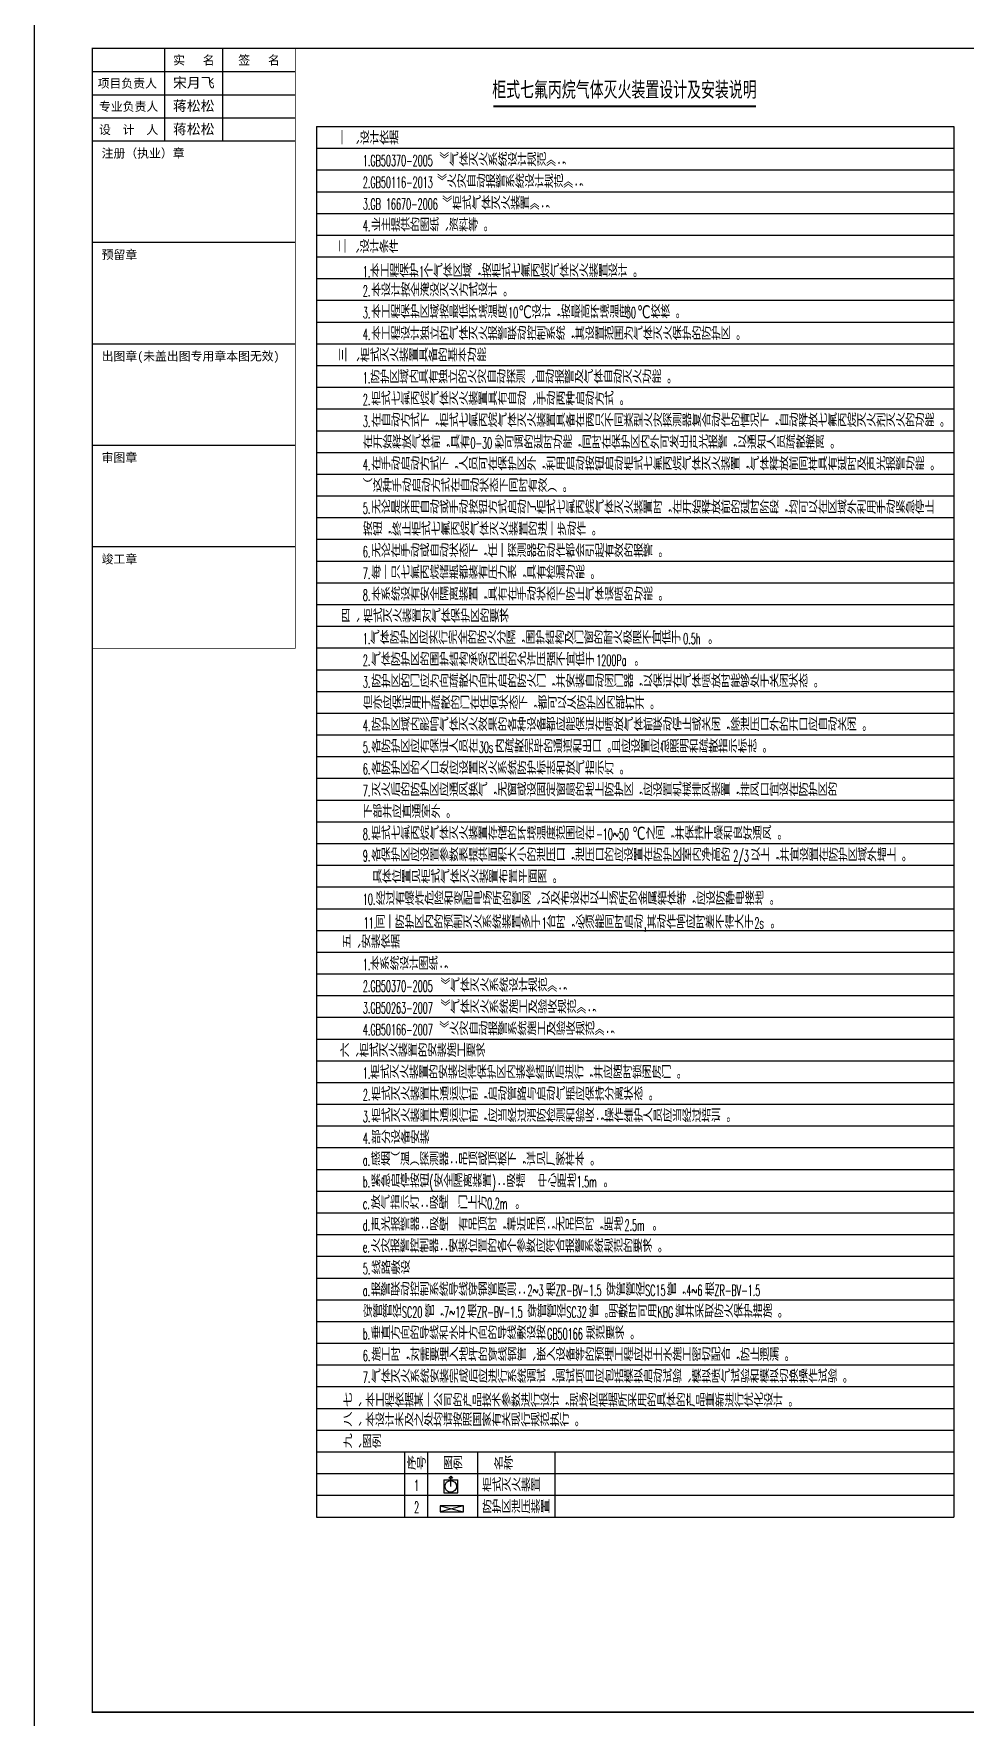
# Model space of a CAD drawing. Extents: x -452079 to 117456, y 3902 to 836955.
# Drawn here: x -328224 to -296089, y 76486 to 134571 of the extents above; entities that cross this region are included whole.
import ezdxf
from ezdxf.enums import TextEntityAlignment as Align

# ---------------------------------------------------------------- set-up
doc = ezdxf.new("R2010")
doc.units = 0
doc.header["$LTSCALE"] = 1000
doc.header["$MEASUREMENT"] = 0
for name, color, linetype in [('0-cxFrame', 155, 'Continuous'), ('qianming', 155, 'Continuous'), ('TWT_ZF文字', 3, 'Continuous'), ('说明', 31, 'Continuous')]:
    doc.layers.add(name, color=color, linetype=linetype)
doc.layers.add('0-cxText', color=131, linetype='Continuous', lineweight=25)
doc.styles.add('_TCH_DIM', font='SIMPLEX', dxfattribs={"width": 0.75, "bigfont": '@1HZTXT'})
doc.styles.add('cx_biaoti', font='')
doc.styles.add('cx_tuming', font='')
doc.styles.add('cx_tuqian1', font='')
doc.styles.add('romans1', font='romans1.shx', dxfattribs={"width": 0.8, "bigfont": 'hztxt.shx'})
doc.styles.add('图框宋体', font='', dxfattribs={"width": 0.75})
doc.styles.add('黑体', font='', dxfattribs={"height": 12})
doc.styles.get('cx_biaoti').set_extended_font_data('SimSun')
doc.styles.get('cx_tuming').set_extended_font_data('SimHei')
doc.styles.get('cx_tuqian1').set_extended_font_data('SimSun')
doc.styles.get('图框宋体').set_extended_font_data('SimSun')
doc.styles.get('黑体').set_extended_font_data('SimHei')

# ---------------------------------------------------------------- blocks, each defined once
blk = doc.blocks.new('zjcx_lan_xinxi(Dragon)')
for p, q in [((7000, -3200), (0, -3200)), ((7000, -6700), (0, -6700)), ((7000, -10200), (0, -10200)), ((7000, -13700), (0, -13700)), ((7000, -17200), (0, -17200))]:
    blk.add_line(p, q)
at = {"const_width": 25}
blk.add_lwpolyline([(0, -20700), (7000, -20700), (7000, 0), (0, 0)], close=True, dxfattribs=at)
for points in [[(2500, -3200), (2500, 0)], [(4500, -3200), (4500, 0)], [(0, -800), (7000, -800)], [(0, -1600), (7000, -1600)], [(0, -2400), (7000, -2400)]]:
    blk.add_lwpolyline(points)
for points in [[(7000, -3200), (7000, 0)], [(0, -3200), (7000, -3200)], [(0, -20700), (7000, -20700), (7000, -3200)], [(0, -20700), (7000, -20700)]]:
    blk.add_lwpolyline(points, dxfattribs=at)
at = {"style": '图框宋体'}
for s, p in [('实   名', (3500, -400)), ('签   名', (5750, -400)), ('项目负责人', (1204, -1200)), ('专业负责人', (1250, -2000)), ('设  计  人', (1250, -2800))]:
    blk.add_text(s, height=300, dxfattribs=at).set_placement(p, align=Align.MIDDLE)
for s, p in [('注册（执业）章', (318, -3771)), ('预留章', (318, -7271)), ('出图章(未盖出图专用章本图无效)', (318, -10771)), ('审图章', (318, -14271)), ('竣工章', (318, -17771))]:
    blk.add_text(s, height=300, dxfattribs=at).set_placement(p)
blk = doc.blocks.new('T-信息(Dragon)')
at = {"layer": '0-cxFrame'}
blk.add_blockref('zjcx_lan_xinxi(Dragon)', (0, 0), dxfattribs=at)
at = {"layer": 'qianming', "color": 3, "style": 'cx_biaoti'}
for s, p in [('宋月飞', (3497, -1185)), ('蒋松松', (3497, -1985)), ('蒋松松', (3497, -2785))]:
    blk.add_text(s, height=350, dxfattribs=at).set_placement(p, align=Align.MIDDLE_CENTER)
blk = doc.blocks.new('TK22.A1 L(Dragon)')
at = {"layer": '0-cxFrame', "color": 7, "const_width": 0.5}
blk.add_lwpolyline([(0, 0), (-841, 0), (-841, 594), (0, 594)], close=True, dxfattribs=at)
at = {"layer": '0-cxFrame', "const_width": 0.5}
blk.add_lwpolyline([(-80, 10), (-821, 10), (-821, 584), (-80, 584)], close=True, dxfattribs=at)
at = {"layer": '0-cxFrame', "xscale": 0.01, "yscale": 0.01, "zscale": 0.01}
blk.add_blockref('T-信息(Dragon)', (-821, 584), dxfattribs=at)
at = {"style": '黑体', "flags": 4}
blk.add_attdef('图幅', text='', height=3.3, dxfattribs=at).set_placement((-40, 3), align=Align.RIGHT)
at = {"layer": '0-cxText', "flags": 4}
for tag, height, style, p in [('建设单位', 3.5, 'cx_tuming', (-45, 240)), ('项目名称', 3.5, 'cx_tuming', (-45, 210)), ('子项名称', 3.5, 'cx_tuming', (-45, 180)), ('工程编号', 3.3, 'cx_tuqian1', (-35, 165)), ('图名1', 3.5, 'cx_tuming', (-45, 87)), ('图名2', 3.5, 'cx_tuming', (-45, 79)), ('图名3', 3.5, 'cx_tuming', (-45, 71)), ('出图日期', 3.3, 'cx_tuqian1', (-39, 60)), ('专业', 3.3, 'cx_tuqian1', (-55, 52)), ('图号', 3.3, 'cx_tuqian1', (-55, 44)), ('版次', 3.3, 'cx_tuqian1', (-20, 44))]:
    blk.add_attdef(tag, text='', height=height, dxfattribs=dict(at, style=style)).set_placement(p, align=Align.MIDDLE)

msp = doc.modelspace()

# ---------------------------------------------------------------- linework, layer by layer
at = {"layer": 'TWT_ZF文字', "color": 37, "linetype": 'ByBlock'}
for p, q in [((-318466.06, 131367.86), (-318466.06, 83396.7)), ((-318466.06, 131367.86), (-296484.54, 131367.86)), ((-296484.54, 131367.86), (-296484.54, 83396.7)), ((-318466.06, 130618.31), (-296484.54, 130618.31)), ((-318466.06, 129868.76), (-296484.54, 129868.76)), ((-318466.06, 129119.21), (-296484.54, 129119.21)), ((-318466.06, 128369.66), (-296484.54, 128369.66)), ((-318466.06, 127620.11), (-296484.54, 127620.11)), ((-318466.06, 126870.56), (-296484.54, 126870.56)), ((-318466.06, 126121.01), (-296484.54, 126121.01)), ((-318466.06, 125371.46), (-296484.54, 125371.46)), ((-318466.06, 124621.91), (-296484.54, 124621.91)), ((-318466.06, 123872.36), (-296484.54, 123872.36)), ((-318466.06, 123122.81), (-296484.54, 123122.81)), ((-318466.06, 122373.27), (-296484.54, 122373.27)), ((-318466.06, 121623.72), (-296484.54, 121623.72)), ((-318466.06, 120874.17), (-296484.54, 120874.17)), ((-318466.06, 120124.62), (-296484.54, 120124.62)), ((-318466.06, 119375.07), (-296484.54, 119375.07)), ((-318466.06, 118625.52), (-296484.54, 118625.52)), ((-318466.06, 117875.97), (-296484.54, 117875.97)), ((-318466.06, 117126.42), (-296484.54, 117126.42)), ((-318466.06, 116376.87), (-296484.54, 116376.87)), ((-318466.06, 115627.32), (-296484.54, 115627.32)), ((-318466.06, 114877.77), (-296484.54, 114877.77)), ((-318466.06, 114128.22), (-296484.54, 114128.22)), ((-318466.06, 113378.67), (-296484.54, 113378.67)), ((-318466.06, 112629.12), (-296484.54, 112629.12)), ((-318466.06, 111879.57), (-296484.54, 111879.57)), ((-318466.06, 111130.02), (-296484.54, 111130.02)), ((-318466.06, 110380.48), (-296484.54, 110380.48)), ((-318466.06, 109630.93), (-296484.54, 109630.93)), ((-318466.06, 108881.38), (-296484.54, 108881.38)), ((-318466.06, 108131.83), (-296484.54, 108131.83)), ((-318466.06, 107382.28), (-296484.54, 107382.28)), ((-318466.06, 106632.73), (-296484.54, 106632.73)), ((-318466.06, 105883.18), (-296484.54, 105883.18)), ((-318466.06, 105133.63), (-296484.54, 105133.63)), ((-318466.06, 104384.08), (-296484.54, 104384.08)), ((-318466.06, 103634.53), (-296484.54, 103634.53)), ((-318466.06, 102884.98), (-296484.54, 102884.98)), ((-318466.06, 102135.43), (-296484.54, 102135.43)), ((-318466.06, 101385.88), (-296484.54, 101385.88)), ((-318466.06, 100636.33), (-296484.54, 100636.33)), ((-318466.06, 99886.78), (-296484.54, 99886.78)), ((-318466.06, 99137.23), (-296484.54, 99137.23)), ((-318466.06, 98387.69), (-296484.54, 98387.69)), ((-318466.06, 97638.14), (-296484.54, 97638.14)), ((-318466.06, 96888.59), (-296484.54, 96888.59)), ((-318466.06, 96139.04), (-296484.54, 96139.04)), ((-318466.06, 95389.49), (-296484.54, 95389.49)), ((-318466.06, 94639.94), (-296484.54, 94639.94)), ((-318466.06, 93890.39), (-296484.54, 93890.39)), ((-318466.06, 93140.84), (-296484.54, 93140.84)), ((-318466.06, 92391.29), (-296484.54, 92391.29)), ((-318466.06, 91641.74), (-296484.54, 91641.74)), ((-318466.06, 90892.19), (-296484.54, 90892.19)), ((-318466.06, 90142.64), (-296484.54, 90142.64)), ((-318466.06, 89393.09), (-296484.54, 89393.09)), ((-318466.06, 88643.54), (-296484.54, 88643.54)), ((-318466.06, 87893.99), (-296484.54, 87893.99)), ((-318466.06, 87144.44), (-296484.54, 87144.44)), ((-318466.06, 86394.89), (-296484.54, 86394.89)), ((-318466.06, 85645.35), (-296484.54, 85645.35)), ((-318466.06, 84895.8), (-297599.11, 84895.8)), ((-318466.06, 84895.8), (-296484.54, 84895.8)), ((-318466.06, 84146.25), (-296484.54, 84146.25)), ((-318466.06, 83396.7), (-296484.54, 83396.7))]:
    msp.add_line(p, q, dxfattribs=at)
at = {"layer": 'TWT_ZF文字', "color": 2}
for p, q in [((-315428.75, 85645.35), (-310246.76, 85645.35)), ((-315428.75, 85645.35), (-315428.75, 83396.7)), ((-314642.28, 85645.35), (-314642.28, 83396.7)), ((-312918.45, 85645.35), (-312918.45, 83396.7)), ((-310246.76, 85645.35), (-310246.76, 83396.7)), ((-315428.75, 84895.8), (-310246.76, 84895.8)), ((-314073.23, 84678.34), (-313598.23, 84678.52)), ((-314073.23, 84678.34), (-314073.23, 84228.52)), ((-314073.05, 84228.34), (-313598.05, 84228.52)), ((-313839.02, 84804.02), (-313903.03, 84737.3)), ((-313774.82, 84737.48), (-313903.03, 84737.3)), ((-313839.02, 84804.02), (-313774.82, 84737.48)), ((-313838.88, 84453.43), (-313838.92, 84737.39)), ((-313598.05, 84228.52), (-313598.23, 84678.52)), ((-315428.75, 84146.25), (-310246.76, 84146.25)), ((-314199.94, 83777.76), (-314199.94, 83577.76)), ((-313399.94, 83777.76), (-314199.94, 83777.76)), ((-314199.94, 83777.76), (-313399.94, 83577.76)), ((-313399.94, 83777.76), (-314199.94, 83577.76)), ((-313399.94, 83577.76), (-313399.94, 83777.76)), ((-315428.75, 83396.7), (-310246.76, 83396.7)), ((-314199.94, 83577.76), (-313399.94, 83577.76))]:
    msp.add_line(p, q, dxfattribs=at)
msp.add_circle((-313838.88, 84453.72), 200, dxfattribs=at)
at = {"layer": '说明', "color": 7, "const_width": 70}
msp.add_lwpolyline([(-312369.93, 132061.25), (-303309.2, 132061.25)], dxfattribs=at)

# ---------------------------------------------------------------- block references
at = {"layer": '0-cxFrame', "xscale": 100, "yscale": 100, "zscale": 100}
msp.add_blockref('TK22.A1 L(Dragon)', (-244098.56, 75664.62), dxfattribs=at)

# ---------------------------------------------------------------- texts
at = {"layer": 'TWT_ZF文字', "color": 2, "style": '_TCH_DIM'}
for s, height, width, p in [('一', 446.46, 0.75, (-317749.97, 130750.1)), ('、设计依据', 446.457, 0.75, (-317309.61, 130750.1)), ('1.GB50370-2005', 382.5, 0.529412, (-316870.48, 130000.55)), ('《气体灭火系统设计规范》；', 446.4567, 0.75, (-314228.34, 130000.55)), ('2.GB50116-2013', 382.5, 0.529412, (-316870.48, 129251)), ('《火灾自动报警系统设计规范》；', 446.4567, 0.75, (-314305.48, 129251)), ('《柜式气体灭火装置》；', 446.4567, 0.75, (-314125.48, 128501.45)), ('3.GB', 382.5, 0.529412, (-316870.48, 128501.45)), ('16670-2006', 382.5, 0.529412, (-316073.34, 128501.45)), ('4.', 382.5, 0.529412, (-316870.48, 127751.9)), ('业主提供的图纸、资料等。', 446.4567, 0.75, (-316581.2, 127751.9)), ('二', 446.46, 0.75, (-317756.09, 127002.35)), ('、设计条件', 446.457, 0.75, (-317315.74, 127002.35)), ('本工程保护', 446.457, 0.75, (-316619.77, 126169.24)), ('个气体区域，按柜式七氟丙烷气体灭火装置设计。', 446.4567, 0.75, (-314777.98, 126169.24)), ('1.', 382.5, 0.529412, (-316870.48, 126169.24)), ('1', 382.5, 0.529412, (-314932.27, 126169.24)), ('2.', 382.5, 0.529412, (-316870.48, 125503.25)), ('本设计按全淹没灭火方式设计。', 446.4567, 0.75, (-316581.2, 125503.25)), ('3.', 382.5, 0.529412, (-316870.48, 124753.7)), ('本工程保护区域按最低环境温度', 446.4567, 0.75, (-316581.2, 124753.7)), ('10', 382.5, 0.529412, (-311856.2, 124753.7)), ('℃设计，按最高环境温度', 446.4567, 0.75, (-311509.05, 124753.7)), ('30', 382.5, 0.529412, (-307796.55, 124753.7)), ('℃校核。', 446.457, 0.75, (-307410.84, 124753.7)), ('4.', 382.5, 0.529412, (-316870.48, 124004.15)), ('本工程设计独立的气体灭火报警联动控制系统，其设置范围为气体灭火保护的防护区。', 446.4567, 0.75, (-316581.2, 124004.15)), ('三', 446.46, 0.75, (-317739.89, 123254.6)), ('、柜式灭火装置具备的基本功能', 446.4567, 0.75, (-317299.53, 123254.6)), ('1.', 382.5, 0.529412, (-316870.48, 122505.06)), ('防护区域内具有独立的火灾自动探测、自动报警及气体自动灭火功能。', 446.4567, 0.75, (-316619.77, 122505.06)), ('2.', 382.5, 0.529412, (-316870.48, 121755.51)), ('柜式七氟丙烷气体灭火装置具有自动、手动两种启动方式。', 446.4567, 0.75, (-316581.2, 121755.51)), ('在自动方式下，柜式七氟丙烷气体灭火装置具备在两只不同类型火灾探测器复合动作的情况下，自动释放七氟丙烷灭火剂灭火的功能。', 446.4567, 0.75, (-316581.2, 121005.96)), ('3.', 382.5, 0.529412, (-316870.48, 121005.96)), ('在开始释放气体前，具有', 446.4567, 0.75, (-316870.48, 120256.41)), ('0-30', 382.5, 0.529412, (-313157.98, 120256.41)), ('秒可调的延时功能，同时在保护区内外可发出声光报警，以通知人员疏散撤离。', 446.4567, 0.75, (-312328.7, 120256.41)), ('4.', 382.5, 0.529412, (-316870.48, 119506.86)), ('在手动启动方式下，人员可在保护区外，利用启动按钮启动柜式七氟丙烷气体灭火装置，气体释放前同样具有延时及声光报警功能。', 446.4567, 0.75, (-316581.2, 119506.86)), ('（这种手动启动方式在自动状态下同时有效）。', 446.4567, 0.75, (-316870.48, 118757.31)), ('无论是采用自动或手动按钮方式启动了柜式七氟丙烷气体灭火装置时，在开始释放前的延时阶段，均可以在区域外利用手动紧急停止', 446.4567, 0.75, (-316581.2, 118007.76)), ('5.', 382.5, 0.529412, (-316870.48, 118007.76)), ('按钮，终止柜式七氟丙烷气体灭火装置的进一步动作。', 446.4567, 0.75, (-316870.48, 117258.21)), ('6.', 382.5, 0.529412, (-316870.48, 116508.66)), ('无论在手动或自动状态下，任一探测器的动作都会引起有效的报警。', 446.4567, 0.75, (-316581.2, 116508.66)), ('每一只七氟丙烷储瓶都装有压力表，具有检漏功能。', 446.4567, 0.75, (-316581.2, 115759.11)), ('7.', 382.5, 0.529412, (-316870.48, 115759.11)), ('8.', 382.5, 0.529412, (-316870.48, 115009.56)), ('本系统设有安全隔离装置，具有在手动状态下防止气体误喷的功能。', 446.4567, 0.75, (-316581.2, 115009.56)), ('四、', 446.457, 0.75, (-317634.97, 114260.01)), ('柜式灭火装置对气体保护区的要求', 446.4567, 0.75, (-316857.11, 114260.01)), ('1.', 382.5, 0.529412, (-316870.48, 113510.46)), ('气体防护区应实行完全的防火分隔，围护结构及门窗的耐火极限不宜低于', 446.4567, 0.75, (-316619.77, 113510.46)), ('0.5h', 382.5, 0.529412, (-305819.77, 113510.46)), ('。', 446.46, 0.75, (-305154.41, 113510.46)), ('2.', 382.5, 0.529412, (-316870.48, 112760.91)), ('气体防护区的围护结构承受内压的允许压强不宜低于', 446.4567, 0.75, (-316581.2, 112760.91)), ('1200Pa', 382.5, 0.529412, (-308818.7, 112760.91)), ('。', 446.46, 0.75, (-307700.13, 112760.91)), ('3.', 382.5, 0.529412, (-316870.48, 112011.36)), ('防护区的门应为向疏散方向开启的防火门，并安装自动闭门器，以保证在气体喷放时能够处于关闭状态。', 446.4567, 0.75, (-316581.2, 112011.36)), ('但亦应保证用于疏散的门在任何状态下，都可以从防护区内部打开。', 446.4567, 0.75, (-316870.48, 111261.81)), ('防护区域内影响气体灭火效果的各种设备都应能保证在喷放气体前联动停止或关闭，除泄压口外的开口应自动关闭。', 446.4567, 0.75, (-316581.2, 110512.27)), ('4.', 382.5, 0.529412, (-316870.48, 110512.27)), ('5.', 382.5, 0.529412, (-316870.48, 109762.72)), ('各防护区应有保证人员在', 446.4567, 0.75, (-316581.2, 109762.72)), ('30s', 382.5, 0.529412, (-312868.7, 109762.72)), ('内疏散完毕的通道和出口。且应设置应急照明和疏散指示标志。', 446.4567, 0.75, (-312319.05, 109762.72)), ('6.', 382.5, 0.529412, (-316870.48, 109013.17)), ('各防护区的入口处应设置灭火系统防护标志和放气指示灯。', 446.4567, 0.75, (-316581.2, 109013.17)), ('7.', 382.5, 0.529412, (-316870.48, 108263.62)), ('灭火后的防护区应通风换气，无窗或设固定窗扇的地上防护区，应设置机械排风装置，排风口宜设在防护区的', 446.4567, 0.75, (-316581.2, 108263.62)), ('下部并应直通室外。', 446.457, 0.75, (-316870.48, 107514.07)), ('8.', 382.5, 0.529412, (-316870.48, 106764.52)), ('柜式七氟丙烷气体灭火装置存储的环境温度范围应在', 446.4567, 0.75, (-316581.2, 106764.52)), ('-10~50', 382.5, 0.529412, (-308818.7, 106764.52)), ('℃之间，并保持干燥和良好通风。', 446.4567, 0.75, (-307584.41, 106764.52)), ('9.', 382.5, 0.529412, (-316870.48, 106014.97)), ('各保护区应设置参数表提供面积大小的泄压口，泄压口的应设置在防护区室内净高的', 446.4567, 0.75, (-316581.2, 106014.97)), ('2/3', 382.5, 0.529412, (-304093.7, 106014.97)), ('以上，并宜设置在防护区域外墙上。', 446.4567, 0.75, (-303495.84, 106014.97)), ('具体位置见柜式气体灭火装置布置平面图。', 446.4567, 0.75, (-316546.73, 105265.42)), ('10.', 382.5, 0.529412, (-316870.48, 104515.87)), ('经过有爆炸危险和变配电场所的管网、以及布设在以上场所的金属箱体等，应设防静电接地。', 446.4567, 0.75, (-316426.91, 104515.87)), ('11.', 382.5, 0.529412, (-316842.99, 103699.96)), ('同一防护区内的预制灭火系统装置多于', 446.4567, 0.75, (-316437.99, 103699.96)), ('1', 382.5, 0.529412, (-310700.49, 103699.96)), ('台时，必须能同时启动', 446.457, 0.75, (-310546.21, 103699.96)), ('其动作响应时差不得大于', 446.4567, 0.75, (-307074.78, 103699.96)), ('2s', 382.5, 0.529412, (-303362.28, 103699.96)), ('五、安装依据', 446.457, 0.75, (-317599.72, 103016.77)), (',', 382.5, 0.529412, (-307171.21, 103699.96)), ('。', 446.46, 0.75, (-303005.49, 103699.96)), ('1.', 382.5, 0.529412, (-316870.48, 102267.22)), ('本系统设计图纸；', 446.457, 0.75, (-316619.77, 102267.22)), ('2.GB50370-2005', 382.5, 0.529412, (-316870.48, 101517.67)), ('《气体灭火系统设计规范》；', 446.4567, 0.75, (-314189.77, 101517.67)), ('3.GB50263-2007', 382.5, 0.529412, (-316870.48, 100768.12)), ('《气体灭火系统施工及验收规范》；', 446.4567, 0.75, (-314189.77, 100768.12)), ('《火灾自动报警系统施工及验收规范》；', 446.4567, 0.75, (-314228.34, 100018.57)), ('4.GB50166-2007', 382.5, 0.529412, (-316870.48, 100018.57)), ('六、柜式灭火装置的安装施工要求', 446.4567, 0.75, (-317664.71, 99269.02)), ('1.', 382.5, 0.529412, (-316870.48, 98519.48)), ('柜式灭火装置的安装应待保护区内装修结束后进行，并应随时锁闭房门。', 446.4567, 0.75, (-316619.77, 98519.48)), ('柜式灭火装置开通运行前，启动管路与启动气瓶应保持分离状态。', 446.4567, 0.75, (-316581.2, 97769.93)), ('2.', 382.5, 0.529412, (-316870.48, 97769.93)), ('3.', 382.5, 0.529412, (-316870.48, 97020.38)), ('柜式灭火装置开通运行前，应当经过消防检测和验收；操作维护人员应当经过培训。', 446.4567, 0.75, (-316581.2, 97020.38)), ('4.', 382.5, 0.529412, (-316870.48, 96270.83)), ('部分设备安装', 446.457, 0.75, (-316581.2, 96270.83)), ('感烟（温）探测器：吊顶或顶板下，详见厂家样本。', 446.4567, 0.75, (-316590.84, 95521.28)), ('a.', 382.5, 0.529412, (-316870.48, 95521.28)), ('紧急启停按钮', 446.457, 0.75, (-316590.84, 94771.73)), ('安全隔离装置', 446.457, 0.75, (-314430.84, 94771.73)), ('：吸墙', 446.457, 0.75, (-312270.84, 94771.73)), ('中心距地', 446.457, 0.75, (-310846.91, 94771.73)), ('b.', 382.5, 0.529412, (-316870.48, 94771.73)), ('(', 382.5, 0.529412, (-314565.84, 94771.73)), (')', 382.5, 0.529412, (-312405.84, 94771.73)), ('1.5m', 382.5, 0.529412, (-309496.91, 94771.73)), ('。', 446.46, 0.75, (-308764.05, 94771.73)), ('c.', 382.5, 0.529412, (-316870.48, 94022.18)), ('放气指示灯：吸壁', 446.457, 0.75, (-316600.48, 94022.18)), ('门上方', 446.457, 0.75, (-313591.91, 94022.18)), ('0.2m', 382.5, 0.529412, (-312579.41, 94022.18)), ('。', 446.46, 0.75, (-311807.98, 94022.18)), ('d.', 382.5, 0.529412, (-316870.48, 93272.63)), ('声光报警器：吸壁', 446.457, 0.75, (-316590.84, 93272.63)), ('有吊顶时，靠近吊顶；无吊顶时，距地', 446.4567, 0.75, (-313582.27, 93272.63)), ('2.5m', 382.5, 0.529412, (-307844.77, 93272.63)), ('火灾报警控制器：安装位置的各个参数应符合报警系统规范的要求。', 446.4567, 0.75, (-316600.48, 92523.08)), ('。', 446.46, 0.75, (-307073.34, 93272.63)), ('e.', 382.5, 0.529412, (-316870.48, 92523.08)), ('5.', 382.5, 0.529412, (-316870.48, 91773.53)), ('线路敷设', 446.457, 0.75, (-316581.2, 91773.53)), ('a.', 382.5, 0.529412, (-316870.48, 91023.98)), ('报警联动控制系统导线穿钢管原则：', 446.4567, 0.75, (-316590.84, 91023.98)), ('2~3', 382.5, 0.529412, (-311190.84, 91023.98)), ('根', 446.46, 0.75, (-310554.41, 91023.98)), ('ZR-BV-1.5', 382.5, 0.529412, (-310216.91, 91023.98)), ('穿管管径', 446.457, 0.75, (-308481.2, 91023.98)), ('SC15', 382.5, 0.529412, (-307131.2, 91023.98)), ('管，', 446.457, 0.75, (-306388.7, 91023.98)), ('4~6', 382.5, 0.529412, (-305713.7, 91023.98)), ('根', 446.46, 0.75, (-305077.27, 91023.98)), ('ZR-BV-1.5', 382.5, 0.529412, (-304739.77, 91023.98)), ('穿管管径', 446.457, 0.75, (-316870.48, 90274.43)), ('SC20', 382.5, 0.529412, (-315520.48, 90274.43)), ('管，', 446.457, 0.75, (-314739.41, 90274.43)), ('7~12', 382.5, 0.529412, (-314064.41, 90274.43)), ('根', 446.46, 0.75, (-313273.7, 90274.43)), ('ZR-BV-1.5', 382.5, 0.529412, (-312936.2, 90274.43)), ('穿管管径', 446.457, 0.75, (-311200.48, 90274.43)), ('SC32', 382.5, 0.529412, (-309850.48, 90274.43)), ('管。明敷时可用', 446.457, 0.75, (-309069.41, 90274.43)), ('KBG', 382.5, 0.529412, (-306706.91, 90274.43)), ('管并采取防火保护措施。', 446.4567, 0.75, (-306099.41, 90274.43)), ('b.', 382.5, 0.529412, (-316870.48, 89524.88)), ('垂直方向的导线和水平方向的导线敷设按', 446.4567, 0.75, (-316590.84, 89524.88)), ('GB50166', 382.5, 0.529412, (-310515.84, 89524.88)), ('规范要求。', 446.457, 0.75, (-309185.13, 89524.88)), ('6.', 382.5, 0.529412, (-316870.48, 88775.33)), ('施工时，对需要埋入地坪的穿线钢管、嵌入设备等的预埋工程应在土水施工密切配合，防止遗漏。', 446.4567, 0.75, (-316581.2, 88775.33)), ('7.', 382.5, 0.529412, (-316870.48, 88025.78)), ('气体灭火系统安装完成后应进行系统调试，调试项目应包括模拟启动试验、模拟喷气试验和模拟切换操作试验。', 446.4567, 0.75, (-316581.2, 88025.78)), ('七、', 446.457, 0.75, (-317565.22, 87202.94)), ('本工程依据某一公司的产品技术参数进行设计，现场应根据所采用的具体的产品重新进行优化设计。', 446.4567, 0.75, (-316787.36, 87202.94)), ('八、', 446.457, 0.75, (-317565.22, 86526.68)), ('本设计未及之处均请按照国家有关现行规范执行。', 446.4567, 0.75, (-316787.36, 86526.68)), ('九、图例', 446.457, 0.75, (-317565.22, 85777.14)), ('序号', 446.457, 0.75, (-315362.87, 85027.59)), ('图例', 446.457, 0.75, (-314098.72, 85027.59)), ('名称', 446.457, 0.75, (-312357.47, 85027.59)), ('1', 382.5, 0.529412, (-315100.75, 84294.3)), ('柜式灭火装置', 446.457, 0.75, (-312757.95, 84278.04)), ('2', 382.5, 0.529412, (-315100.75, 83544.75)), ('防护区泄压装置', 446.457, 0.75, (-312757.95, 83528.49))]:
    msp.add_text(s, height=height, dxfattribs=dict(at, width=width)).set_placement(p)
at = {"layer": '说明', "color": 7, "style": 'romans1', "width": 0.8}
msp.add_text('柜式七氟丙烷气体灭火装置设计及安装说明', height=600, dxfattribs=at).set_placement((-312405.55, 132325.14))

doc.saveas('drawing.dxf')
